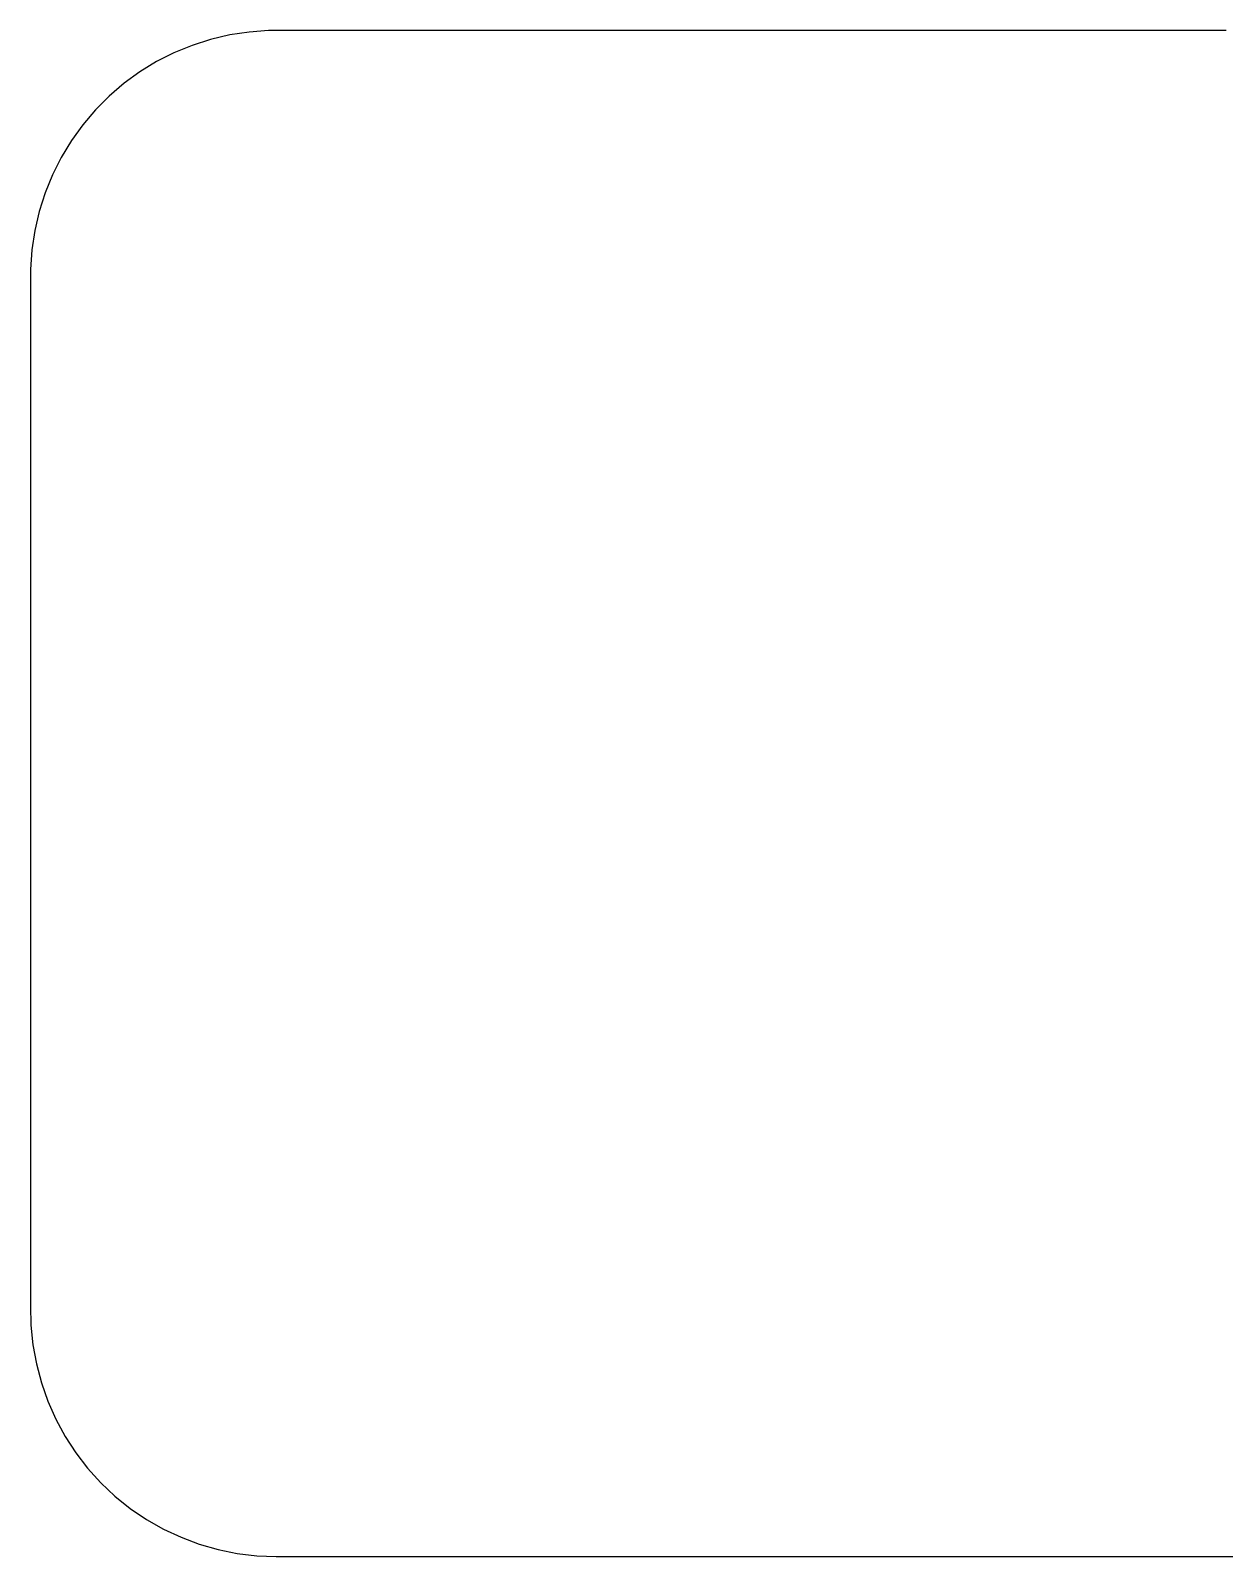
# Model space of a CAD drawing. Header units: millimetres. Extents: x -11.9 to 11.8, y -7.5 to 7.5.
# Drawn here: x -11.9 to -0.24, y -7.45 to 7.45 of the extents above; entities that cross this region are included whole.
import ezdxf

# ---------------------------------------------------------------- set-up
doc = ezdxf.new("R2010")
doc.units = ezdxf.units.MM
doc.layers.add('POD_OUTLINE', color=7, linetype='Continuous')

msp = doc.modelspace()

# ---------------------------------------------------------------- linework, layer by layer
at = {"layer": 'POD_OUTLINE'}
msp.add_lwpolyline([(-0.2204, 7.45), (-0.4113, 7.45), (-0.6022, 7.45), (-0.7931, 7.45), (-0.984, 7.45), (-1.175, 7.45), (-1.3659, 7.45), (-1.5568, 7.45), (-1.7477, 7.45), (-1.9386, 7.45), (-2.1296, 7.45), (-2.3205, 7.45), (-2.5114, 7.45), (-2.7023, 7.45), (-2.8932, 7.45), (-3.0841, 7.45), (-3.2751, 7.45), (-3.466, 7.45), (-3.6569, 7.45), (-3.8478, 7.45), (-4.0387, 7.45), (-4.2297, 7.45), (-4.4206, 7.45), (-4.6115, 7.45), (-4.8024, 7.45), (-4.9933, 7.45), (-5.1842, 7.45), (-5.3752, 7.45), (-5.5661, 7.45), (-5.757, 7.45), (-5.9479, 7.45), (-6.1388, 7.45), (-6.3297, 7.45), (-6.5207, 7.45), (-6.7116, 7.45), (-6.9025, 7.45), (-7.0934, 7.45), (-7.2843, 7.45), (-7.4753, 7.45), (-7.6662, 7.45), (-7.8571, 7.45), (-8.048, 7.45), (-8.2389, 7.45), (-8.4298, 7.45), (-8.6208, 7.45), (-8.8117, 7.45), (-9.0026, 7.45), (-9.1935, 7.45), (-9.3844, 7.45), (-9.5753, 7.4488), (-9.7657, 7.4352), (-9.9544, 7.4066), (-10.1403, 7.363), (-10.322, 7.3048), (-10.4986, 7.2324), (-10.6689, 7.1461), (-10.8318, 7.0466), (-10.9862, 6.9345), (-11.1313, 6.8104), (-11.266, 6.6752), (-11.3896, 6.5297), (-11.5012, 6.3749), (-11.6001, 6.2117), (-11.6858, 6.0411), (-11.7576, 5.8643), (-11.8152, 5.6823), (-11.8581, 5.4963), (-11.8861, 5.3075), (-11.8991, 5.1171), (-11.9, 4.9262), (-11.9, 4.7353), (-11.9, 4.5444), (-11.9, 4.3534), (-11.9, 4.1625), (-11.9, 3.9716), (-11.9, 3.7807), (-11.9, 3.5898), (-11.9, 3.3988), (-11.9, 3.2079), (-11.9, 3.017), (-11.9, 2.8261), (-11.9, 2.6352), (-11.9, 2.4443), (-11.9, 2.2533), (-11.9, 2.0624), (-11.9, 1.8715), (-11.9, 1.6806), (-11.9, 1.4897), (-11.9, 1.2987), (-11.9, 1.1078), (-11.9, 0.9169), (-11.9, 0.726), (-11.9, 0.5351), (-11.9, 0.3442), (-11.9, 0.1532), (-11.9, -0.0377), (-11.9, -0.2286), (-11.9, -0.4195), (-11.9, -0.6104), (-11.9, -0.8014), (-11.9, -0.9923), (-11.9, -1.1832), (-11.9, -1.3741), (-11.9, -1.565), (-11.9, -1.7559), (-11.9, -1.9469), (-11.9, -2.1378), (-11.9, -2.3287), (-11.9, -2.5196), (-11.9, -2.7105), (-11.9, -2.9015), (-11.9, -3.0924), (-11.9, -3.2833), (-11.9, -3.4742), (-11.9, -3.6651), (-11.9, -3.856), (-11.9, -4.047), (-11.9, -4.2379), (-11.9, -4.4288), (-11.9, -4.6197), (-11.9, -4.8106), (-11.9, -5.0015), (-11.8958, -5.1924), (-11.8769, -5.3823), (-11.843, -5.5701), (-11.7942, -5.7547), (-11.731, -5.9348), (-11.6536, -6.1093), (-11.5626, -6.277), (-11.4586, -6.4371), (-11.3422, -6.5883), (-11.2141, -6.7298), (-11.0752, -6.8607), (-10.9263, -6.9802), (-10.7684, -7.0874), (-10.6025, -7.1818), (-10.4296, -7.2626), (-10.2509, -7.3295), (-10.0673, -7.382), (-9.8802, -7.4197), (-9.6907, -7.4424), (-9.5, -7.45), (-9.3091, -7.45), (-9.1182, -7.45), (-8.9272, -7.45), (-8.7363, -7.45), (-8.5454, -7.45), (-8.3545, -7.45), (-8.1636, -7.45), (-7.9727, -7.45), (-7.7817, -7.45), (-7.5908, -7.45), (-7.3999, -7.45), (-7.209, -7.45), (-7.0181, -7.45), (-6.8271, -7.45), (-6.6362, -7.45), (-6.4453, -7.45), (-6.2544, -7.45), (-6.0635, -7.45), (-5.8726, -7.45), (-5.6816, -7.45), (-5.4907, -7.45), (-5.2998, -7.45), (-5.1089, -7.45), (-4.918, -7.45), (-4.727, -7.45), (-4.5361, -7.45), (-4.3452, -7.45), (-4.1543, -7.45), (-3.9634, -7.45), (-3.7725, -7.45), (-3.5815, -7.45), (-3.3906, -7.45), (-3.1997, -7.45), (-3.0088, -7.45), (-2.8179, -7.45), (-2.6269, -7.45), (-2.436, -7.45), (-2.2451, -7.45), (-2.0542, -7.45), (-1.8633, -7.45), (-1.6724, -7.45), (-1.4814, -7.45), (-1.2905, -7.45), (-1.0996, -7.45), (-0.9087, -7.45), (-0.7178, -7.45), (-0.5268, -7.45), (-0.3359, -7.45), (-0.145, -7.45)], dxfattribs=at)

doc.saveas('drawing.dxf')
